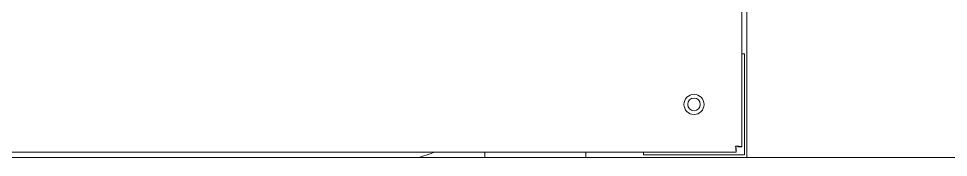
# Model space of a CAD drawing. Header units: millimetres. Extents: x 163705 to 1616509, y 81827 to 302547.
# Drawn here: x 1468056.5 to 1468425.6, y 151227.8 to 151282.8 of the extents above; entities that cross this region are included whole.
import ezdxf

# ---------------------------------------------------------------- set-up
doc = ezdxf.new("R2010")
doc.units = ezdxf.units.MM
doc.header["$LTSCALE"] = 10
doc.layers.add('1-设备轮廓', color=2, linetype='Continuous', lineweight=18)

# ---------------------------------------------------------------- blocks, each defined once
blk = doc.blocks.new('G$C61459890')
for p, q in [((1601.82, 606.1), (1601.82, 1249.69)), ((1603.82, 601.9), (1603.82, 1221.9)), ((1601.82, 642.9), (1602.82, 642.9)), ((1602.82, 642.9), (1602.82, 602.9)), ((1601.82, 606.1), (1600.32, 606.1)), ((1599.62, 603.9), (896.03, 603.9)), ((1604.03, 601.9), (923.82, 601.9)), ((1499.82, 601.9), (1499.82, 603.9)), ((1539.82, 601.9), (1539.82, 603.9)), ((1562.82, 602.9), (1562.82, 603.9)), ((1602.82, 602.9), (1562.82, 602.9)), ((1599.62, 603.9), (1599.62, 605.4)), ((1613.82, 601.9), (1604.03, 601.9)), ((1673.82, 601.9), (1613.82, 601.9)), ((1683.62, 601.9), (1673.82, 601.9)), ((3204.03, 601.9), (1683.62, 601.9))]:
    blk.add_line(p, q)
at = {"flags": 128}
blk.add_lwpolyline([(1473.57, 601.9), (1478.44, 603.48), (1479.69, 603.9)], dxfattribs=at)
for radius in [4, 2.5]:
    blk.add_circle((1582.82, 622.9), radius)
for points in [[(1601.82, 606.1), (1601.79, 606.13), (1601.71, 606.18), (1601.13, 606.25), (1600.31, 606.32), (1599.65, 606.37), (1599.32, 606.4)], [(1599.32, 606.4), (1599.35, 606.07), (1599.4, 605.41), (1599.47, 604.59), (1599.54, 604.01), (1599.59, 603.93), (1599.62, 603.9)], [(1600.32, 606.1), (1600.31, 606.13), (1600.28, 606.18), (1600.05, 606.25), (1599.72, 606.32), (1599.45, 606.37), (1599.32, 606.4)], [(1599.32, 606.4), (1599.35, 606.27), (1599.4, 606), (1599.47, 605.67), (1599.54, 605.44), (1599.59, 605.41), (1599.62, 605.4)]]:
    blk.add_open_spline(points, degree=3)

msp = doc.modelspace()

# ---------------------------------------------------------------- block references
at = {"layer": '1-设备轮廓'}
msp.add_blockref('G$C61459890', (1466741.826, 150625.894, 2.004), dxfattribs=at)

doc.saveas('drawing.dxf')
